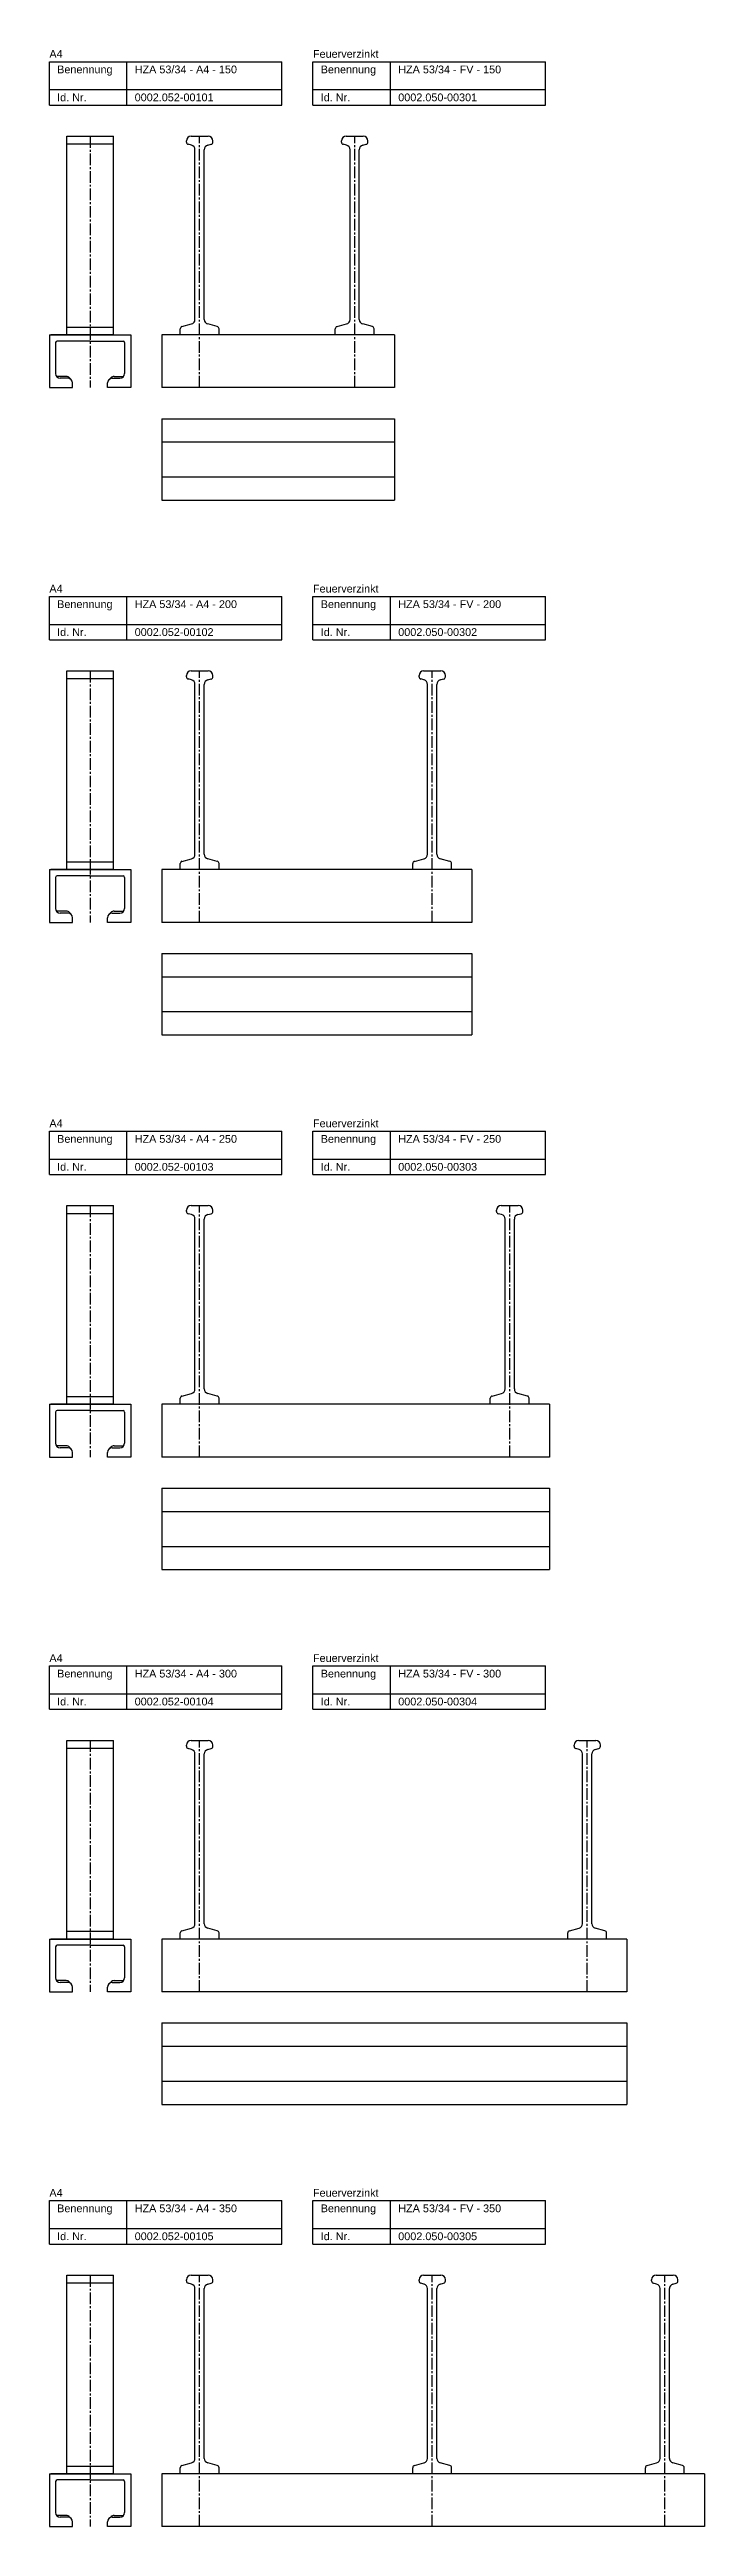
# Model space of a CAD drawing. Header units: millimetres. Extents: x -218 to 5925, y 437 to 3483.
# Drawn here: x -218 to 205, y 1887 to 3483 of the extents above; entities that cross this region are included whole.
import ezdxf

# ---------------------------------------------------------------- set-up
doc = ezdxf.new("R2010")
doc.units = ezdxf.units.MM
doc.header["$LTSCALE"] = 10
doc.linetypes.add('MITTE2', pattern=[1.125, 0.75, -0.125, 0.125, -0.125])
doc.layers.add('HALFEN', color=2, linetype='CONTINUOUS')
doc.styles.add('ARIAL50', font='ARIAL.TTF', dxfattribs={"height": 5})

msp = doc.modelspace()

# ---------------------------------------------------------------- linework, layer by layer
at = {"layer": 'HALFEN'}
for p, q in [((-217.8, 3475.2), (-67.8, 3475.2)), ((-217.8, 3447.2), (-217.8, 3475.2)), ((-167.8, 3447.2), (-167.8, 3475.2)), ((-67.8, 3447.2), (-67.8, 3475.2)), ((-47.8, 3475.2), (102.2, 3475.2)), ((-47.8, 3447.2), (-47.8, 3475.2)), ((2.2, 3447.2), (2.2, 3475.2)), ((102.2, 3447.2), (102.2, 3475.2)), ((-217.8, 3457.2), (-67.8, 3457.2)), ((-217.8, 3447.2), (-67.8, 3447.2)), ((-47.8, 3457.2), (102.2, 3457.2)), ((-47.8, 3447.2), (102.2, 3447.2)), ((-206.5, 3299.2), (-206.5, 3427.2)), ((-206.5, 3427.2), (-176.5, 3427.2)), ((-206.5, 3422.2), (-176.5, 3422.2)), ((-176.5, 3299.2), (-176.5, 3427.2)), ((-129.4, 3423.4), (-129.4, 3424.2)), ((-126.2, 3421.4), (-128.3, 3422)), ((-126.4, 3427.2), (-115.4, 3427.2)), ((-123.9, 3309.1), (-123.9, 3418.5)), ((-117.9, 3309.1), (-117.9, 3418.5)), ((-115.7, 3421.4), (-113.5, 3422)), ((-112.4, 3423.4), (-112.4, 3424.2)), ((-29.4, 3423.4), (-29.4, 3424.2)), ((-26.2, 3421.4), (-28.3, 3422)), ((-26.4, 3427.2), (-15.4, 3427.2)), ((-23.9, 3309.1), (-23.9, 3418.5)), ((-17.9, 3309.1), (-17.9, 3418.5)), ((-15.7, 3421.4), (-13.5, 3422)), ((-12.4, 3423.4), (-12.4, 3424.2)), ((-206.5, 3304.2), (-176.5, 3304.2)), ((-132.3, 3304.5), (-126.2, 3306.2)), ((-109.5, 3304.5), (-115.7, 3306.2)), ((-32.3, 3304.5), (-26.2, 3306.2)), ((-9.5, 3304.5), (-15.7, 3306.2)), ((-217.8, 3299.2), (-165.3, 3299.2)), ((-217.8, 3299.2), (-217.8, 3265.2)), ((-191.5, 3299.2), (-216.8, 3299.2)), ((-213.8, 3294.2), (-213.8, 3274.2)), ((-191.5, 3295.2), (-212.8, 3295.2)), ((-210.5, 3299.2), (-190.5, 3299.2)), ((-176.5, 3299.2), (-194.5, 3299.2)), ((-191.5, 3295.2), (-170.3, 3295.2)), ((-169.3, 3294.2), (-169.3, 3274.2)), ((-165.3, 3299.2), (-165.3, 3265.2)), ((4.7, 3299.2), (-145.3, 3299.2)), ((-145.3, 3299.2), (-145.3, 3265.2)), ((-133.4, 3299.2), (-133.4, 3303.1)), ((-108.4, 3299.2), (-108.4, 3303.1)), ((-33.4, 3299.2), (-33.4, 3303.1)), ((-8.4, 3299.2), (-8.4, 3303.1)), ((4.7, 3299.2), (4.7, 3265.2)), ((-206.9, 3272.4), (-213.1, 3272.4)), ((-203.7, 3270.4), (-204.9, 3271.5)), ((-179.3, 3270.4), (-178.1, 3271.5)), ((-176.1, 3272.4), (-169.9, 3272.4)), ((-217.8, 3265.2), (-202.8, 3265.2)), ((-205.8, 3271.2), (-210.8, 3271.2)), ((-202.8, 3265.2), (-202.8, 3268.2)), ((-180.3, 3265.2), (-180.3, 3268.2)), ((-165.3, 3265.2), (-180.3, 3265.2)), ((-177.3, 3271.2), (-172.3, 3271.2)), ((4.7, 3265.2), (-145.3, 3265.2)), ((-145.3, 3245.2), (4.7, 3245.2)), ((-145.3, 3245.2), (-145.3, 3192.7)), ((4.7, 3245.2), (4.7, 3192.7)), ((-145.3, 3230.2), (4.7, 3230.2)), ((-145.3, 3207.7), (4.7, 3207.7)), ((-145.3, 3192.7), (4.7, 3192.7)), ((-217.8, 3130.7), (-67.8, 3130.7)), ((-217.8, 3102.7), (-217.8, 3130.7)), ((-167.8, 3102.7), (-167.8, 3130.7)), ((-67.8, 3102.7), (-67.8, 3130.7)), ((-47.8, 3130.7), (102.2, 3130.7)), ((-47.8, 3102.7), (-47.8, 3130.7)), ((2.2, 3102.7), (2.2, 3130.7)), ((102.2, 3102.7), (102.2, 3130.7)), ((-217.8, 3112.7), (-67.8, 3112.7)), ((-47.8, 3112.7), (102.2, 3112.7)), ((-217.8, 3102.7), (-67.8, 3102.7)), ((-47.8, 3102.7), (102.2, 3102.7)), ((-206.5, 2954.7), (-206.5, 3082.7)), ((-206.5, 3082.7), (-176.5, 3082.7)), ((-176.5, 2954.7), (-176.5, 3082.7)), ((-126.4, 3082.7), (-115.4, 3082.7)), ((23.6, 3082.7), (34.6, 3082.7)), ((-206.5, 3077.7), (-176.5, 3077.7)), ((-129.4, 3078.9), (-129.4, 3079.7)), ((-126.2, 3076.9), (-128.3, 3077.5)), ((-123.9, 2964.6), (-123.9, 3074)), ((-117.9, 2964.6), (-117.9, 3074)), ((-115.7, 3076.9), (-113.5, 3077.5)), ((-112.4, 3078.9), (-112.4, 3079.7)), ((20.6, 3078.9), (20.6, 3079.7)), ((23.8, 3076.9), (21.7, 3077.5)), ((26.1, 2964.6), (26.1, 3074)), ((32.1, 2964.6), (32.1, 3074)), ((34.3, 3076.9), (36.5, 3077.5)), ((37.6, 3078.9), (37.6, 3079.7)), ((-217.8, 2954.7), (-165.3, 2954.7)), ((-217.8, 2954.7), (-217.8, 2920.7)), ((-191.5, 2954.7), (-216.8, 2954.7)), ((-210.5, 2954.7), (-190.5, 2954.7)), ((-206.5, 2959.7), (-176.5, 2959.7)), ((-176.5, 2954.7), (-194.5, 2954.7)), ((-165.3, 2954.7), (-165.3, 2920.7)), ((54.7, 2954.7), (-145.3, 2954.7)), ((-145.3, 2954.7), (-145.3, 2920.7)), ((-133.4, 2954.7), (-133.4, 2958.6)), ((-132.3, 2960), (-126.2, 2961.7)), ((-109.5, 2960), (-115.7, 2961.7)), ((-108.4, 2954.7), (-108.4, 2958.6)), ((16.6, 2954.7), (16.6, 2958.6)), ((17.7, 2960), (23.8, 2961.7)), ((40.5, 2960), (34.3, 2961.7)), ((41.6, 2954.7), (41.6, 2958.6)), ((54.7, 2954.7), (54.7, 2920.7)), ((-213.8, 2949.7), (-213.8, 2929.7)), ((-191.5, 2950.7), (-212.8, 2950.7)), ((-191.5, 2950.7), (-170.3, 2950.7)), ((-169.3, 2949.7), (-169.3, 2929.7)), ((-217.8, 2920.7), (-202.8, 2920.7)), ((-206.9, 2927.9), (-213.1, 2927.9)), ((-205.8, 2926.7), (-210.8, 2926.7)), ((-203.7, 2925.9), (-204.9, 2927)), ((-202.8, 2920.7), (-202.8, 2923.7)), ((-180.3, 2920.7), (-180.3, 2923.7)), ((-165.3, 2920.7), (-180.3, 2920.7)), ((-179.3, 2925.9), (-178.1, 2927)), ((-177.3, 2926.7), (-172.3, 2926.7)), ((-176.1, 2927.9), (-169.9, 2927.9)), ((54.7, 2920.7), (-145.3, 2920.7)), ((-145.3, 2900.7), (54.7, 2900.7)), ((-145.3, 2900.7), (-145.3, 2848.2)), ((54.7, 2900.7), (54.7, 2848.2)), ((-145.3, 2885.7), (54.7, 2885.7)), ((-145.3, 2863.2), (54.7, 2863.2)), ((-145.3, 2848.2), (54.7, 2848.2)), ((-217.8, 2786.2), (-67.8, 2786.2)), ((-217.8, 2758.2), (-217.8, 2786.2)), ((-167.8, 2758.2), (-167.8, 2786.2)), ((-67.8, 2758.2), (-67.8, 2786.2)), ((-47.8, 2786.2), (102.2, 2786.2)), ((-47.8, 2758.2), (-47.8, 2786.2)), ((2.2, 2758.2), (2.2, 2786.2)), ((102.2, 2758.2), (102.2, 2786.2)), ((-217.8, 2768.2), (-67.8, 2768.2)), ((-47.8, 2768.2), (102.2, 2768.2)), ((-217.8, 2758.2), (-67.8, 2758.2)), ((-47.8, 2758.2), (102.2, 2758.2)), ((-206.5, 2610.2), (-206.5, 2738.2)), ((-206.5, 2738.2), (-176.5, 2738.2)), ((-206.5, 2733.2), (-176.5, 2733.2)), ((-176.5, 2610.2), (-176.5, 2738.2)), ((-129.4, 2734.4), (-129.4, 2735.2)), ((-126.2, 2732.4), (-128.3, 2733)), ((-126.4, 2738.2), (-115.4, 2738.2)), ((-123.9, 2620.1), (-123.9, 2729.5)), ((-117.9, 2620.1), (-117.9, 2729.5)), ((-115.7, 2732.4), (-113.5, 2733)), ((-112.4, 2734.4), (-112.4, 2735.2)), ((70.6, 2734.4), (70.6, 2735.2)), ((73.8, 2732.4), (71.7, 2733)), ((73.6, 2738.2), (84.6, 2738.2)), ((76.1, 2620.1), (76.1, 2729.5)), ((82.1, 2620.1), (82.1, 2729.5)), ((84.3, 2732.4), (86.5, 2733)), ((87.6, 2734.4), (87.6, 2735.2)), ((-132.3, 2615.5), (-126.2, 2617.2)), ((-109.5, 2615.5), (-115.7, 2617.2)), ((67.7, 2615.5), (73.8, 2617.2)), ((90.5, 2615.5), (84.3, 2617.2)), ((-217.8, 2610.2), (-165.3, 2610.2)), ((-217.8, 2610.2), (-217.8, 2576.2)), ((-191.5, 2610.2), (-216.8, 2610.2)), ((-213.8, 2605.2), (-213.8, 2585.2)), ((-191.5, 2606.2), (-212.8, 2606.2)), ((-210.5, 2610.2), (-190.5, 2610.2)), ((-206.5, 2615.2), (-176.5, 2615.2)), ((-176.5, 2610.2), (-194.5, 2610.2)), ((-191.5, 2606.2), (-170.3, 2606.2)), ((-169.3, 2605.2), (-169.3, 2585.2)), ((-165.3, 2610.2), (-165.3, 2576.2)), ((104.7, 2610.2), (-145.3, 2610.2)), ((-145.3, 2610.2), (-145.3, 2576.2)), ((-133.4, 2610.2), (-133.4, 2614.1)), ((-108.4, 2610.2), (-108.4, 2614.1)), ((66.6, 2610.2), (66.6, 2614.1)), ((91.6, 2610.2), (91.6, 2614.1)), ((104.7, 2610.2), (104.7, 2576.2)), ((-217.8, 2576.2), (-202.8, 2576.2)), ((-206.9, 2583.4), (-213.1, 2583.4)), ((-205.8, 2582.2), (-210.8, 2582.2)), ((-203.7, 2581.4), (-204.9, 2582.5)), ((-202.8, 2576.2), (-202.8, 2579.2)), ((-180.3, 2576.2), (-180.3, 2579.2)), ((-165.3, 2576.2), (-180.3, 2576.2)), ((-179.3, 2581.4), (-178.1, 2582.5)), ((-177.3, 2582.2), (-172.3, 2582.2)), ((-176.1, 2583.4), (-169.9, 2583.4)), ((104.7, 2576.2), (-145.3, 2576.2)), ((-145.3, 2556.2), (104.7, 2556.2)), ((-145.3, 2556.2), (-145.3, 2503.7)), ((104.7, 2556.2), (104.7, 2503.7)), ((-145.3, 2541.2), (104.7, 2541.2)), ((-145.3, 2518.7), (104.7, 2518.7)), ((-145.3, 2503.7), (104.7, 2503.7)), ((-217.8, 2441.7), (-67.8, 2441.7)), ((-217.8, 2413.7), (-217.8, 2441.7)), ((-167.8, 2413.7), (-167.8, 2441.7)), ((-67.8, 2413.7), (-67.8, 2441.7)), ((-47.8, 2441.7), (102.2, 2441.7)), ((-47.8, 2413.7), (-47.8, 2441.7)), ((2.2, 2413.7), (2.2, 2441.7)), ((102.2, 2413.7), (102.2, 2441.7)), ((-217.8, 2423.7), (-67.8, 2423.7)), ((-217.8, 2413.7), (-67.8, 2413.7)), ((-47.8, 2423.7), (102.2, 2423.7)), ((-47.8, 2413.7), (102.2, 2413.7)), ((-206.5, 2265.7), (-206.5, 2393.7)), ((-206.5, 2393.7), (-176.5, 2393.7)), ((-176.5, 2265.7), (-176.5, 2393.7)), ((-126.4, 2393.7), (-115.4, 2393.7)), ((123.6, 2393.7), (134.6, 2393.7)), ((-206.5, 2388.7), (-176.5, 2388.7)), ((-129.4, 2389.9), (-129.4, 2390.7)), ((-126.2, 2387.9), (-128.3, 2388.5)), ((-123.9, 2275.6), (-123.9, 2385)), ((-117.9, 2275.6), (-117.9, 2385)), ((-115.7, 2387.9), (-113.5, 2388.5)), ((-112.4, 2389.9), (-112.4, 2390.7)), ((120.6, 2389.9), (120.6, 2390.7)), ((123.8, 2387.9), (121.7, 2388.5)), ((126.1, 2275.6), (126.1, 2385)), ((132.1, 2275.6), (132.1, 2385)), ((134.3, 2387.9), (136.5, 2388.5)), ((137.6, 2389.9), (137.6, 2390.7)), ((-206.5, 2270.7), (-176.5, 2270.7)), ((-133.4, 2265.7), (-133.4, 2269.6)), ((-132.3, 2271), (-126.2, 2272.7)), ((-109.5, 2271), (-115.7, 2272.7)), ((-108.4, 2265.7), (-108.4, 2269.6)), ((116.6, 2265.7), (116.6, 2269.6)), ((117.7, 2271), (123.8, 2272.7)), ((140.5, 2271), (134.3, 2272.7)), ((141.6, 2265.7), (141.6, 2269.6)), ((-217.8, 2265.7), (-165.3, 2265.7)), ((-217.8, 2265.7), (-217.8, 2231.7)), ((-191.5, 2265.7), (-216.8, 2265.7)), ((-213.8, 2260.7), (-213.8, 2240.7)), ((-191.5, 2261.7), (-212.8, 2261.7)), ((-210.5, 2265.7), (-190.5, 2265.7)), ((-176.5, 2265.7), (-194.5, 2265.7)), ((-191.5, 2261.7), (-170.3, 2261.7)), ((-169.3, 2260.7), (-169.3, 2240.7)), ((-165.3, 2265.7), (-165.3, 2231.7)), ((154.7, 2265.7), (-145.3, 2265.7)), ((-145.3, 2265.7), (-145.3, 2231.7)), ((154.7, 2265.7), (154.7, 2231.7)), ((-206.9, 2238.9), (-213.1, 2238.9)), ((-205.8, 2237.7), (-210.8, 2237.7)), ((-203.7, 2236.9), (-204.9, 2238)), ((-202.8, 2231.7), (-202.8, 2234.7)), ((-180.3, 2231.7), (-180.3, 2234.7)), ((-179.3, 2236.9), (-178.1, 2238)), ((-177.3, 2237.7), (-172.3, 2237.7)), ((-176.1, 2238.9), (-169.9, 2238.9)), ((-217.8, 2231.7), (-202.8, 2231.7)), ((-165.3, 2231.7), (-180.3, 2231.7)), ((154.7, 2231.7), (-145.3, 2231.7)), ((-145.3, 2211.7), (154.7, 2211.7)), ((-145.3, 2211.7), (-145.3, 2159.2)), ((154.7, 2211.7), (154.7, 2159.2)), ((-145.3, 2196.7), (154.7, 2196.7)), ((-145.3, 2174.2), (154.7, 2174.2)), ((-145.3, 2159.2), (154.7, 2159.2)), ((-217.8, 2097.2), (-67.8, 2097.2)), ((-217.8, 2069.2), (-217.8, 2097.2)), ((-167.8, 2069.2), (-167.8, 2097.2)), ((-67.8, 2069.2), (-67.8, 2097.2)), ((-47.8, 2097.2), (102.2, 2097.2)), ((-47.8, 2069.2), (-47.8, 2097.2)), ((2.2, 2069.2), (2.2, 2097.2)), ((102.2, 2069.2), (102.2, 2097.2)), ((-217.8, 2079.2), (-67.8, 2079.2)), ((-47.8, 2079.2), (102.2, 2079.2)), ((-217.8, 2069.2), (-67.8, 2069.2)), ((-47.8, 2069.2), (102.2, 2069.2)), ((-206.5, 1921.2), (-206.5, 2049.2)), ((-206.5, 2049.2), (-176.5, 2049.2)), ((-206.5, 2044.2), (-176.5, 2044.2)), ((-176.5, 1921.2), (-176.5, 2049.2)), ((-129.4, 2045.4), (-129.4, 2046.2)), ((-126.2, 2043.4), (-128.3, 2044)), ((-126.4, 2049.2), (-115.4, 2049.2)), ((-115.7, 2043.4), (-113.5, 2044)), ((-112.4, 2045.4), (-112.4, 2046.2)), ((20.6, 2045.4), (20.6, 2046.2)), ((23.8, 2043.4), (21.7, 2044)), ((23.6, 2049.2), (34.6, 2049.2)), ((34.3, 2043.4), (36.5, 2044)), ((37.6, 2045.4), (37.6, 2046.2)), ((170.6, 2045.4), (170.6, 2046.2)), ((173.8, 2043.4), (171.7, 2044)), ((173.6, 2049.2), (184.6, 2049.2)), ((184.3, 2043.4), (186.5, 2044)), ((187.6, 2045.4), (187.6, 2046.2)), ((-123.9, 1931.1), (-123.9, 2040.5)), ((-117.9, 1931.1), (-117.9, 2040.5)), ((26.1, 1931.1), (26.1, 2040.5)), ((32.1, 1931.1), (32.1, 2040.5)), ((176.1, 1931.1), (176.1, 2040.5)), ((182.1, 1931.1), (182.1, 2040.5)), ((-217.8, 1921.2), (-165.3, 1921.2)), ((-217.8, 1921.2), (-217.8, 1887.2)), ((-191.5, 1921.2), (-216.8, 1921.2)), ((-213.8, 1916.2), (-213.8, 1896.2)), ((-191.5, 1917.2), (-212.8, 1917.2)), ((-210.5, 1921.2), (-190.5, 1921.2)), ((-206.5, 1926.2), (-176.5, 1926.2)), ((-176.5, 1921.2), (-194.5, 1921.2)), ((-191.5, 1917.2), (-170.3, 1917.2)), ((-169.3, 1916.2), (-169.3, 1896.2)), ((-165.3, 1921.2), (-165.3, 1887.2)), ((204.7, 1921.2), (-145.3, 1921.2)), ((-145.3, 1921.2), (-145.3, 1887.2)), ((-133.4, 1921.2), (-133.4, 1925.1)), ((-132.3, 1926.5), (-126.2, 1928.2)), ((-109.5, 1926.5), (-115.7, 1928.2)), ((-108.4, 1921.2), (-108.4, 1925.1)), ((16.6, 1921.2), (16.6, 1925.1)), ((17.7, 1926.5), (23.8, 1928.2)), ((40.5, 1926.5), (34.3, 1928.2)), ((41.6, 1921.2), (41.6, 1925.1)), ((166.6, 1921.2), (166.6, 1925.1)), ((167.7, 1926.5), (173.8, 1928.2)), ((190.5, 1926.5), (184.3, 1928.2)), ((191.6, 1921.2), (191.6, 1925.1)), ((204.7, 1921.2), (204.7, 1887.2)), ((-217.8, 1887.2), (-202.8, 1887.2)), ((-206.9, 1894.4), (-213.1, 1894.4)), ((-205.8, 1893.2), (-210.8, 1893.2)), ((-203.7, 1892.4), (-204.9, 1893.5)), ((-202.8, 1887.2), (-202.8, 1890.2)), ((-180.3, 1887.2), (-180.3, 1890.2)), ((-165.3, 1887.2), (-180.3, 1887.2)), ((-179.3, 1892.4), (-178.1, 1893.5)), ((-177.3, 1893.2), (-172.3, 1893.2)), ((-176.1, 1894.4), (-169.9, 1894.4)), ((204.7, 1887.2), (-145.3, 1887.2))]:
    msp.add_line(p, q, dxfattribs=at)
at = {"layer": 'HALFEN', "color": 1, "linetype": 'MITTE2'}
for p, q in [((-191.5, 3427.2), (-191.5, 3265.2)), ((-120.9, 3265.2), (-120.9, 3427.2)), ((-20.9, 3265.2), (-20.9, 3427.2)), ((-191.5, 3082.7), (-191.5, 2920.7)), ((-120.9, 2920.7), (-120.9, 3082.7)), ((29.1, 2920.7), (29.1, 3082.7)), ((-191.5, 2738.2), (-191.5, 2576.2)), ((-120.9, 2576.2), (-120.9, 2738.2)), ((79.1, 2576.2), (79.1, 2738.2)), ((-191.5, 2393.7), (-191.5, 2231.7)), ((-120.9, 2231.7), (-120.9, 2393.7)), ((129.1, 2231.7), (129.1, 2393.7)), ((-191.5, 2049.2), (-191.5, 1887.2)), ((-120.9, 1887.2), (-120.9, 2049.2)), ((29.1, 1887.2), (29.1, 2049.2)), ((179.1, 1887.2), (179.1, 2049.2))]:
    msp.add_line(p, q, dxfattribs=at)
at = {"layer": 'HALFEN'}
for centre, radius, start, end in [((-126.4, 3424.2), 3, 90, 180), ((-127.9, 3423.4), 1.5, 180, 255), ((-126.9, 3418.5), 3, 0, 75), ((-114.9, 3418.5), 3, 105, 180), ((-115.4, 3424.2), 3, 0, 90), ((-113.9, 3423.4), 1.5, 285, 0), ((-26.4, 3424.2), 3, 90, 180), ((-27.9, 3423.4), 1.5, 180, 255), ((-26.9, 3418.5), 3, 0, 75), ((-14.9, 3418.5), 3, 105, 180), ((-15.4, 3424.2), 3, 0, 90), ((-13.9, 3423.4), 1.5, 285, 0), ((-131.9, 3303.1), 1.5, 105, 180), ((-126.9, 3309.1), 3, 285, 0), ((-114.9, 3309.1), 3, 180, 255), ((-109.9, 3303.1), 1.5, 0, 75), ((-31.9, 3303.1), 1.5, 105, 180), ((-26.9, 3309.1), 3, 285, 0), ((-14.9, 3309.1), 3, 180, 255), ((-9.9, 3303.1), 1.5, 0, 75), ((-212.8, 3294.2), 1, 90, 180), ((-170.3, 3294.2), 1, 0, 90), ((-210.8, 3274.2), 3, 180, 270), ((-206.9, 3269.4), 3, 46.9151, 90), ((-176.1, 3269.4), 3, 90, 133.0849), ((-172.3, 3274.2), 3, 270, 0), ((-205.8, 3268.2), 3, 0, 90), ((-177.3, 3268.2), 3, 90, 180), ((-126.4, 3079.7), 3, 90, 180), ((-115.4, 3079.7), 3, 0, 90), ((23.6, 3079.7), 3, 90, 180), ((34.6, 3079.7), 3, 0, 90), ((-127.9, 3078.9), 1.5, 180, 255), ((-126.9, 3074), 3, 0, 75), ((-114.9, 3074), 3, 105, 180), ((-113.9, 3078.9), 1.5, 285, 0), ((22.1, 3078.9), 1.5, 180, 255), ((23.1, 3074), 3, 0, 75), ((35.1, 3074), 3, 105, 180), ((36.1, 3078.9), 1.5, 285, 0), ((-131.9, 2958.6), 1.5, 105, 180), ((-126.9, 2964.6), 3, 285, 0), ((-114.9, 2964.6), 3, 180, 255), ((-109.9, 2958.6), 1.5, 0, 75), ((18.1, 2958.6), 1.5, 105, 180), ((23.1, 2964.6), 3, 285, 0), ((35.1, 2964.6), 3, 180, 255), ((40.1, 2958.6), 1.5, 0, 75), ((-212.8, 2949.7), 1, 90, 180), ((-170.3, 2949.7), 1, 0, 90), ((-210.8, 2929.7), 3, 180, 270), ((-206.9, 2924.9), 3, 46.9151, 90), ((-205.8, 2923.7), 3, 0, 90), ((-177.3, 2923.7), 3, 90, 180), ((-176.1, 2924.9), 3, 90, 133.0849), ((-172.3, 2929.7), 3, 270, 0), ((-126.4, 2735.2), 3, 90, 180), ((-127.9, 2734.4), 1.5, 180, 255), ((-126.9, 2729.5), 3, 0, 75), ((-114.9, 2729.5), 3, 105, 180), ((-115.4, 2735.2), 3, 0, 90), ((-113.9, 2734.4), 1.5, 285, 0), ((73.6, 2735.2), 3, 90, 180), ((72.1, 2734.4), 1.5, 180, 255), ((73.1, 2729.5), 3, 0, 75), ((85.1, 2729.5), 3, 105, 180), ((84.6, 2735.2), 3, 0, 90), ((86.1, 2734.4), 1.5, 285, 0), ((-126.9, 2620.1), 3, 285, 0), ((-114.9, 2620.1), 3, 180, 255), ((73.1, 2620.1), 3, 285, 0), ((85.1, 2620.1), 3, 180, 255), ((-212.8, 2605.2), 1, 90, 180), ((-170.3, 2605.2), 1, 0, 90), ((-131.9, 2614.1), 1.5, 105, 180), ((-109.9, 2614.1), 1.5, 0, 75), ((68.1, 2614.1), 1.5, 105, 180), ((90.1, 2614.1), 1.5, 0, 75), ((-210.8, 2585.2), 3, 180, 270), ((-172.3, 2585.2), 3, 270, 0), ((-206.9, 2580.4), 3, 46.9151, 90), ((-205.8, 2579.2), 3, 0, 90), ((-177.3, 2579.2), 3, 90, 180), ((-176.1, 2580.4), 3, 90, 133.0849), ((-126.4, 2390.7), 3, 90, 180), ((-115.4, 2390.7), 3, 0, 90), ((123.6, 2390.7), 3, 90, 180), ((134.6, 2390.7), 3, 0, 90), ((-127.9, 2389.9), 1.5, 180, 255), ((-126.9, 2385), 3, 0, 75), ((-114.9, 2385), 3, 105, 180), ((-113.9, 2389.9), 1.5, 285, 0), ((122.1, 2389.9), 1.5, 180, 255), ((123.1, 2385), 3, 0, 75), ((135.1, 2385), 3, 105, 180), ((136.1, 2389.9), 1.5, 285, 0), ((-131.9, 2269.6), 1.5, 105, 180), ((-126.9, 2275.6), 3, 285, 0), ((-114.9, 2275.6), 3, 180, 255), ((-109.9, 2269.6), 1.5, 0, 75), ((118.1, 2269.6), 1.5, 105, 180), ((123.1, 2275.6), 3, 285, 0), ((135.1, 2275.6), 3, 180, 255), ((140.1, 2269.6), 1.5, 0, 75), ((-212.8, 2260.7), 1, 90, 180), ((-170.3, 2260.7), 1, 0, 90), ((-210.8, 2240.7), 3, 180, 270), ((-206.9, 2235.9), 3, 46.9151, 90), ((-205.8, 2234.7), 3, 0, 90), ((-177.3, 2234.7), 3, 90, 180), ((-176.1, 2235.9), 3, 90, 133.0849), ((-172.3, 2240.7), 3, 270, 0), ((-126.4, 2046.2), 3, 90, 180), ((-127.9, 2045.4), 1.5, 180, 255), ((-126.9, 2040.5), 3, 0, 75), ((-114.9, 2040.5), 3, 105, 180), ((-115.4, 2046.2), 3, 0, 90), ((-113.9, 2045.4), 1.5, 285, 0), ((23.6, 2046.2), 3, 90, 180), ((22.1, 2045.4), 1.5, 180, 255), ((23.1, 2040.5), 3, 0, 75), ((35.1, 2040.5), 3, 105, 180), ((34.6, 2046.2), 3, 0, 90), ((36.1, 2045.4), 1.5, 285, 0), ((173.6, 2046.2), 3, 90, 180), ((172.1, 2045.4), 1.5, 180, 255), ((173.1, 2040.5), 3, 0, 75), ((185.1, 2040.5), 3, 105, 180), ((184.6, 2046.2), 3, 0, 90), ((186.1, 2045.4), 1.5, 285, 0), ((-126.9, 1931.1), 3, 285, 0), ((-114.9, 1931.1), 3, 180, 255), ((23.1, 1931.1), 3, 285, 0), ((35.1, 1931.1), 3, 180, 255), ((173.1, 1931.1), 3, 285, 0), ((185.1, 1931.1), 3, 180, 255), ((-212.8, 1916.2), 1, 90, 180), ((-170.3, 1916.2), 1, 0, 90), ((-131.9, 1925.1), 1.5, 105, 180), ((-109.9, 1925.1), 1.5, 0, 75), ((18.1, 1925.1), 1.5, 105, 180), ((40.1, 1925.1), 1.5, 0, 75), ((168.1, 1925.1), 1.5, 105, 180), ((190.1, 1925.1), 1.5, 0, 75), ((-210.8, 1896.2), 3, 180, 270), ((-206.9, 1891.4), 3, 46.9151, 90), ((-205.8, 1890.2), 3, 0, 90), ((-177.3, 1890.2), 3, 90, 180), ((-176.1, 1891.4), 3, 90, 133.0849), ((-172.3, 1896.2), 3, 270, 0)]:
    msp.add_arc(centre, radius, start, end, dxfattribs=at)

# ---------------------------------------------------------------- texts
at = {"layer": 'HALFEN', "style": 'ARIAL50'}
for s, p in [('A4', (-217.8, 3477.7)), ('Feuerverzinkt', (-47.8, 3477.7)), ('Benennung', (-212.8, 3467.7)), ('HZA 53/34 - A4 - 150', (-162.8, 3467.7)), ('Benennung', (-42.8, 3467.7)), ('HZA 53/34 - FV - 150', (7.2, 3467.7)), ('Id. Nr.', (-212.8, 3449.7)), ('0002.052-00101', (-162.8, 3449.7)), ('Id. Nr.', (-42.8, 3449.7)), ('0002.050-00301', (7.2, 3449.7)), ('A4', (-217.8, 3133.2)), ('Benennung', (-212.8, 3123.2)), ('HZA 53/34 - A4 - 200', (-162.8, 3123.2)), ('Feuerverzinkt', (-47.8, 3133.2)), ('Benennung', (-42.8, 3123.2)), ('HZA 53/34 - FV - 200', (7.2, 3123.2)), ('Id. Nr.', (-212.8, 3105.2)), ('0002.052-00102', (-162.8, 3105.2)), ('Id. Nr.', (-42.8, 3105.2)), ('0002.050-00302', (7.2, 3105.2)), ('A4', (-217.8, 2788.7)), ('Feuerverzinkt', (-47.8, 2788.7)), ('Benennung', (-212.8, 2778.7)), ('HZA 53/34 - A4 - 250', (-162.8, 2778.7)), ('Benennung', (-42.8, 2778.7)), ('HZA 53/34 - FV - 250', (7.2, 2778.7)), ('Id. Nr.', (-212.8, 2760.7)), ('0002.052-00103', (-162.8, 2760.7)), ('Id. Nr.', (-42.8, 2760.7)), ('0002.050-00303', (7.2, 2760.7)), ('A4', (-217.8, 2444.2)), ('Feuerverzinkt', (-47.8, 2444.2)), ('Benennung', (-212.8, 2434.2)), ('HZA 53/34 - A4 - 300', (-162.8, 2434.2)), ('Benennung', (-42.8, 2434.2)), ('HZA 53/34 - FV - 300', (7.2, 2434.2)), ('Id. Nr.', (-212.8, 2416.2)), ('0002.052-00104', (-162.8, 2416.2)), ('Id. Nr.', (-42.8, 2416.2)), ('0002.050-00304', (7.2, 2416.2)), ('A4', (-217.8, 2099.7)), ('Benennung', (-212.8, 2089.7)), ('HZA 53/34 - A4 - 350', (-162.8, 2089.7)), ('Feuerverzinkt', (-47.8, 2099.7)), ('Benennung', (-42.8, 2089.7)), ('HZA 53/34 - FV - 350', (7.2, 2089.7)), ('Id. Nr.', (-212.8, 2071.7)), ('0002.052-00105', (-162.8, 2071.7)), ('Id. Nr.', (-42.8, 2071.7)), ('0002.050-00305', (7.2, 2071.7))]:
    msp.add_text(s, height=5, dxfattribs=at).set_placement(p)

doc.saveas('drawing.dxf')
